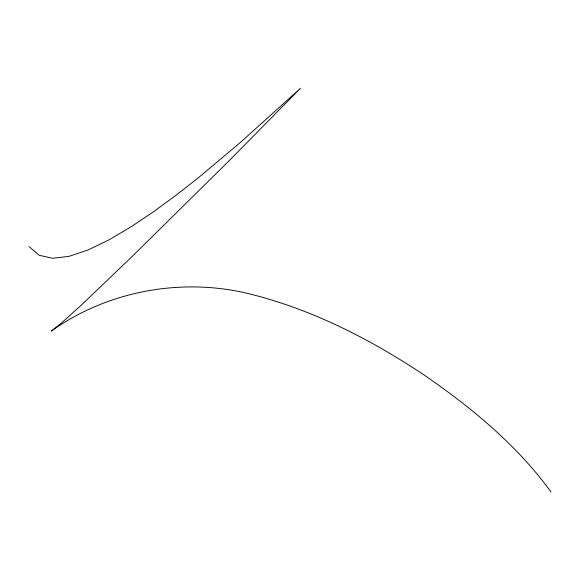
<?xml version="1.0" encoding="UTF-8"?>
<svg xmlns="http://www.w3.org/2000/svg" width="580" height="580" viewBox="0 0 580 580"><rect width="100%" height="100%" fill="white"/><g stroke="black" fill="none" stroke-linecap="round" stroke-linejoin="round"><path stroke-width="0.87" d="M29 246.558L39.172 255.287L52.787 258.296L69.303 256.28L88.167 249.929L108.837 239.939L130.783 226.998L153.446 211.809L176.291 195.054L198.773 177.436L240.482 142.368L300.534 88.196L230.079 159.804L131.261 257.353L81.78 304.71L60.907 323.51L51.337 331.079C109.511 289.514 186.557 276.508 255.432 295.401C316.252 311.431 372.78 340.728 424.879 375.521C472.055 408.088 517.142 445.31 551 491.992"/></g></svg>
